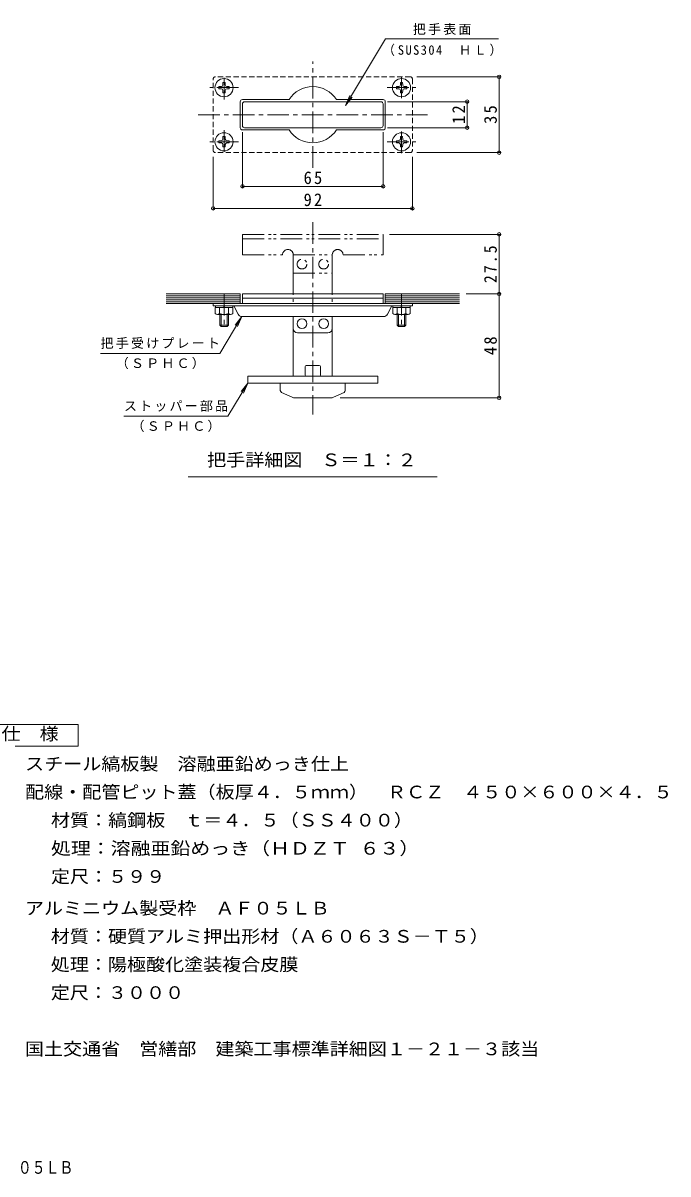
# Model space of a CAD drawing. Units: millimetres, scale not verified. Extents: x -295 to 372, y -275 to 256.
# Drawn here: x 74 to 372, y -275 to 256 of the extents above; entities that cross this region are included whole.
import ezdxf
from ezdxf.enums import TextEntityAlignment as Align

# ---------------------------------------------------------------- set-up
doc = ezdxf.new("R2010")
doc.units = ezdxf.units.MM
doc.header["$LTSCALE"] = 2
doc.header["$PDMODE"] = 32
doc.header["$PDSIZE"] = 1.6
for name, pattern in [('CHAIN1', [8, 5, -1, 1, -1]), ('DASHED1', [1.8, 1.2, -0.6]), ('DOUBLE_CHAIN1', [8.8, 5, -1, 0.6, -0.6, 0.6, -1])]:
    doc.linetypes.add(name, pattern=pattern)
for name, color, linetype, lineweight in [('D-0', 7, 'Continuous', 9), ('D-2', 3, 'Continuous', 9), ('D-4', 7, 'Continuous', 9), ('D-5', 7, 'Continuous', 9), ('D-A', 2, 'Continuous', 9)]:
    doc.layers.add(name, color=color, linetype=linetype, lineweight=lineweight)
doc.layers.add('F-4_F-4ﾚｲﾔ', color=2, linetype='Continuous')
doc.styles.add('ＭＳ ゴシック', font='')
doc.styles.get('ＭＳ ゴシック').set_extended_font_data('MS Gothic')

msp = doc.modelspace()

# ---------------------------------------------------------------- linework, layer by layer
at = {"layer": 'D-0', "color": 6, "linetype": 'CHAIN1'}
for p, q in [((208.161, 189.529), (208.161, 238.529)), ((155.161, 214.029), (261.161, 214.029)), ((208.161, 164.459), (208.161, 75.65)), ((167.161, 131.279), (167.161, 115.415)), ((249.161, 131.279), (249.161, 115.415))]:
    msp.add_line(p, q, dxfattribs=at)
at = {"layer": 'D-0', "color": 6, "linetype": 'DASHED1'}
for p, q in [((162.161, 197.529), (162.161, 230.529)), ((253.161, 231.529), (163.161, 231.529)), ((254.161, 230.529), (254.161, 197.529)), ((253.161, 196.529), (163.161, 196.529))]:
    msp.add_line(p, q, dxfattribs=at)
at = {"layer": 'D-0', "color": 3}
for p, q in [((175.661, 209.029), (175.661, 219.029)), ((239.661, 220.029), (176.661, 220.029)), ((240.661, 209.029), (240.661, 219.029)), ((239.661, 208.029), (176.661, 208.029)), ((175.661, 131.279), (240.661, 131.279)), ((240.661, 131.279), (240.661, 129.279))]:
    msp.add_line(p, q, dxfattribs=at)
at = {"layer": 'D-0', "color": 3, "linetype": 'DOUBLE_CHAIN1'}
for p, q in [((175.661, 158.779), (240.661, 158.779)), ((240.661, 158.779), (240.661, 156.779))]:
    msp.add_line(p, q, dxfattribs=at)
at = {"layer": 'D-0', "color": 4, "linetype": 'DOUBLE_CHAIN1'}
for p, q in [((175.661, 156.779), (175.661, 149.279)), ((240.661, 156.779), (240.661, 149.279)), ((175.661, 149.279), (194.161, 149.279)), ((199.161, 149.279), (199.161, 140.779)), ((199.161, 149.279), (217.162, 149.279)), ((217.162, 149.279), (217.162, 140.779)), ((222.161, 149.279), (240.661, 149.279)), ((199.161, 140.779), (217.162, 140.779))]:
    msp.add_line(p, q, dxfattribs=at)
at = {"layer": 'D-0', "color": 2, "linetype": 'DOUBLE_CHAIN1'}
for p, q in [((199.161, 140.779), (199.161, 126.779)), ((217.162, 140.779), (217.162, 126.779))]:
    msp.add_line(p, q, dxfattribs=at)
at = {"layer": 'D-0', "color": 4}
for p, q in [((175.661, 129.279), (175.661, 126.779)), ((240.661, 129.279), (240.661, 126.779)), ((199.161, 115.279), (199.161, 120.779)), ((217.162, 115.279), (217.162, 120.779)), ((215.162, 113.279), (201.161, 113.279))]:
    msp.add_line(p, q, dxfattribs=at)
at = {"layer": 'D-0', "color": 6}
for p, q in [((162.161, 126.779), (162.161, 125.779)), ((162.161, 126.779), (254.161, 126.779)), ((254.161, 125.779), (162.161, 125.779)), ((171.8, 125.502), (173.609, 121.884)), ((244.523, 125.502), (242.714, 121.884)), ((254.161, 126.779), (254.161, 125.779)), ((175.397, 120.779), (240.925, 120.779))]:
    msp.add_line(p, q, dxfattribs=at)
at = {"layer": 'D-0', "color": 2}
for p, q in [((199.161, 115.279), (199.161, 93.279)), ((217.162, 115.279), (217.162, 93.279)), ((204.662, 93.779), (204.662, 97.779)), ((211.162, 98.279), (205.161, 98.279)), ((211.662, 93.779), (211.662, 97.779)), ((211.162, 93.279), (205.161, 93.279)), ((193.161, 86.716), (193.161, 90.079)), ((198.558, 83.56), (193.739, 85.809)), ((217.765, 83.56), (222.584, 85.809)), ((223.162, 86.716), (223.162, 90.079)), ((216.496, 83.279), (199.827, 83.279))]:
    msp.add_line(p, q, dxfattribs=at)
at = {"layer": 'D-0'}
for p, q in [((178.161, 93.279), (238.161, 93.279)), ((238.161, 93.279), (238.161, 90.079))]:
    msp.add_line(p, q, dxfattribs=at)
at = {"layer": 'D-0', "color": 3, "linetype": 'DOUBLE_CHAIN1'}
msp.add_lwpolyline([(175.661, 158.779), (175.661, 156.779), (240.661, 156.779)], dxfattribs=at)
at = {"layer": 'D-0', "color": 3}
msp.add_lwpolyline([(175.661, 131.279), (175.661, 129.279), (240.661, 129.279)], dxfattribs=at)
at = {"layer": 'D-0'}
msp.add_lwpolyline([(178.161, 93.279), (178.161, 90.079), (238.161, 90.079)], dxfattribs=at)
at = {"layer": 'D-0', "color": 4, "linetype": 'DOUBLE_CHAIN1'}
for centre in [(203.161, 145.029), (213.162, 145.029)]:
    msp.add_circle(centre, 2.25, dxfattribs=at)
at = {"layer": 'D-0', "color": 4}
for centre in [(203.161, 117.529), (213.162, 117.529)]:
    msp.add_circle(centre, 2.25, dxfattribs=at)
at = {"layer": 'D-0', "color": 6, "linetype": 'DASHED1'}
for centre, start, end in [((163.161, 230.529), 90, 180), ((253.161, 230.529), 0, 90), ((163.161, 197.529), 180, 270), ((253.161, 197.529), 270, 0)]:
    msp.add_arc(centre, 1, start, end, dxfattribs=at)
at = {"layer": 'D-0', "color": 3}
for centre, start, end in [((176.661, 219.029), 90, 180), ((239.661, 219.029), 0, 90), ((176.661, 209.029), 180, 270), ((239.661, 209.029), 270, 0)]:
    msp.add_arc(centre, 1, start, end, dxfattribs=at)
at = {"layer": 'D-0', "color": 4, "linetype": 'DOUBLE_CHAIN1'}
for centre in [(196.661, 149.279), (219.662, 149.279)]:
    msp.add_arc(centre, 2.5, 0, 180, dxfattribs=at)
at = {"layer": 'D-0', "color": 6}
for centre, radius, start, end in [((171.352, 125.279), 0.5, 26.56569, 90), ((244.97, 125.279), 0.5, 90, 153.43431), ((175.397, 122.779), 2, 206.5649, 270), ((240.925, 122.779), 2, 270, 333.4351)]:
    msp.add_arc(centre, radius, start, end, dxfattribs=at)
at = {"layer": 'D-0', "color": 4}
for centre, start, end in [((201.161, 115.279), 180, 270), ((215.162, 115.279), 270, 0)]:
    msp.add_arc(centre, 2, start, end, dxfattribs=at)
at = {"layer": 'D-0', "color": 2}
for centre, radius, start, end in [((205.161, 97.779), 0.5, 90, 180), ((211.162, 97.779), 0.5, 0, 90), ((205.161, 93.779), 0.5, 180, 270), ((211.162, 93.779), 0.5, 270, 0), ((194.161, 86.716), 1, 180, 244.98311), ((222.161, 86.716), 1, 295.01689, 0), ((199.827, 86.279), 3, 244.983, 270), ((216.496, 86.279), 3, 270, 295.017)]:
    msp.add_arc(centre, radius, start, end, dxfattribs=at)
at = {"layer": 'D-2'}
for p, q in [((174.661, 220.029), (174.661, 208.029)), ((175.661, 221.029), (197.207, 221.029)), ((240.661, 221.029), (219.116, 221.029)), ((241.661, 220.029), (241.661, 208.029)), ((175.661, 207.029), (197.207, 207.029)), ((240.661, 207.029), (219.116, 207.029)), ((140.357, 130.379), (174.661, 130.379)), ((140.357, 129.479), (174.661, 129.479)), ((140.357, 128.579), (174.661, 128.579)), ((140.357, 127.679), (174.661, 127.679)), ((275.966, 130.379), (241.661, 130.379)), ((275.966, 129.479), (241.661, 129.479)), ((275.966, 128.579), (241.661, 128.579)), ((275.966, 127.679), (241.661, 127.679)), ((140.357, 126.779), (174.661, 126.779)), ((275.966, 126.779), (241.661, 126.779))]:
    msp.add_line(p, q, dxfattribs=at)
for points in [[(140.357, 131.279), (174.661, 131.279), (174.661, 126.779)], [(275.966, 131.279), (241.661, 131.279), (241.661, 126.779)]]:
    msp.add_lwpolyline(points, dxfattribs=at)
for centre, radius, start, end in [((208.161, 214.029), 13, 32.57892, 147.42107), ((175.661, 220.029), 1, 90, 180), ((240.661, 220.029), 1, 0, 90), ((175.661, 208.029), 1, 180, 270), ((240.661, 208.029), 1, 270, 0), ((208.161, 214.029), 13, 212.57893, 327.42108)]:
    msp.add_arc(centre, radius, start, end, dxfattribs=at)
at = {"layer": 'D-4'}
for p, q in [((256.161, 231.529), (294.831, 231.529)), ((294.231, 196.529), (294.231, 231.529)), ((242.661, 220.029), (280.046, 220.029)), ((279.446, 208.029), (279.446, 220.029)), ((242.661, 208.029), (280.046, 208.029)), ((175.661, 206.029), (175.661, 180.326)), ((240.661, 206.029), (240.661, 180.326)), ((162.161, 194.529), (162.161, 170.158)), ((254.161, 194.529), (254.161, 170.158)), ((256.161, 196.529), (294.831, 196.529)), ((175.661, 180.926), (240.661, 180.926)), ((162.161, 170.758), (254.161, 170.758)), ((243.661, 158.779), (294.831, 158.779)), ((294.231, 131.279), (294.231, 158.779)), ((278.966, 131.279), (294.831, 131.279)), ((294.231, 83.279), (294.231, 131.279)), ((220.765, 83.279), (294.831, 83.279))]:
    msp.add_line(p, q, dxfattribs=at)
for p in [(294.231, 231.529), (279.446, 220.029), (279.446, 208.029), (294.231, 196.529), (175.661, 180.926), (240.661, 180.926), (162.161, 170.758), (254.161, 170.758), (294.231, 158.779), (294.231, 131.279), (294.231, 83.279)]:
    msp.add_point(p, dxfattribs=at)
at = {"layer": 'D-5'}
for p, q in [((223.222, 218.286), (225.229, 222.865)), ((223.222, 218.286), (226.346, 222.189)), ((175.397, 120.779), (165.138, 103.819)), ((175.397, 120.779), (172.273, 116.875)), ((175.397, 120.779), (173.39, 116.199)), ((110.138, 103.819), (165.138, 103.819)), ((178.161, 90.079), (168.915, 74.794)), ((178.161, 90.079), (175.037, 86.175)), ((178.161, 90.079), (176.154, 85.499)), ((120.915, 74.794), (168.915, 74.794)), ((265.662, 46.757), (150.661, 46.757))]:
    msp.add_line(p, q, dxfattribs=at)
at = {"layer": 'D-5', "color": 2}
for p, q in [((54.841, -67.556), (99.841, -67.556)), ((99.841, -67.556), (99.841, -77.556)), ((99.841, -77.556), (54.841, -77.556))]:
    msp.add_line(p, q, dxfattribs=at)
at = {"layer": 'D-5'}
msp.add_lwpolyline([(223.222, 218.286), (241.814, 249.02), (293.978, 249.02)], dxfattribs=at)
at = {"layer": 'D-A'}
for p, q in [((166.663, 228.929), (166.643, 227.779)), ((166.663, 228.929), (167.66, 228.929)), ((167.66, 228.929), (167.68, 227.779)), ((248.663, 228.929), (248.643, 227.779)), ((248.663, 228.929), (249.66, 228.929)), ((249.66, 228.929), (249.68, 227.779)), ((164.761, 227.027), (165.912, 227.048)), ((165.912, 227.048), (166.411, 227.28)), ((165.912, 226.011), (166.411, 225.778)), ((166.643, 227.779), (166.411, 227.28)), ((166.643, 225.28), (166.411, 225.778)), ((166.663, 224.129), (166.643, 225.28)), ((166.663, 224.129), (167.66, 224.129)), ((167.66, 224.129), (167.68, 225.28)), ((167.68, 227.779), (167.912, 227.28)), ((167.68, 225.28), (167.912, 225.778)), ((168.411, 227.048), (167.912, 227.28)), ((168.411, 226.011), (167.912, 225.778)), ((169.562, 227.027), (168.411, 227.048)), ((169.562, 226.031), (168.411, 226.011)), ((169.562, 227.027), (169.562, 226.031)), ((246.761, 227.027), (247.912, 227.048)), ((247.912, 227.048), (248.411, 227.28)), ((247.912, 226.011), (248.411, 225.778)), ((248.643, 227.779), (248.411, 227.28)), ((248.643, 225.28), (248.411, 225.778)), ((248.663, 224.129), (248.643, 225.28)), ((248.663, 224.129), (249.66, 224.129)), ((249.66, 224.129), (249.68, 225.28)), ((249.68, 227.779), (249.912, 227.28)), ((249.68, 225.28), (249.912, 225.778)), ((250.411, 227.048), (249.912, 227.28)), ((250.411, 226.011), (249.912, 225.778)), ((251.562, 227.027), (250.411, 227.048)), ((251.562, 226.031), (250.411, 226.011)), ((251.562, 227.027), (251.562, 226.031)), ((164.761, 202.027), (165.912, 202.047)), ((165.912, 202.047), (166.411, 202.28)), ((166.643, 202.779), (166.411, 202.28)), ((166.663, 203.929), (166.643, 202.779)), ((166.663, 203.929), (167.66, 203.929)), ((167.66, 203.929), (167.68, 202.779)), ((167.68, 202.779), (167.912, 202.28)), ((168.411, 202.047), (167.912, 202.28)), ((169.562, 202.027), (168.411, 202.047)), ((169.562, 202.027), (169.562, 201.031)), ((246.761, 202.027), (247.912, 202.047)), ((247.912, 202.047), (248.411, 202.28)), ((248.643, 202.779), (248.411, 202.28)), ((248.663, 203.929), (248.643, 202.779)), ((248.663, 203.929), (249.66, 203.929)), ((249.66, 203.929), (249.68, 202.779)), ((249.68, 202.779), (249.912, 202.28)), ((250.411, 202.047), (249.912, 202.28)), ((251.562, 202.027), (250.411, 202.047)), ((251.562, 202.027), (251.562, 201.031)), ((165.912, 201.011), (166.411, 200.778)), ((166.643, 200.28), (166.411, 200.778)), ((166.663, 199.129), (166.643, 200.28)), ((166.663, 199.129), (167.66, 199.129)), ((167.66, 199.129), (167.68, 200.28)), ((167.68, 200.28), (167.912, 200.778)), ((168.411, 201.011), (167.912, 200.778)), ((169.562, 201.031), (168.411, 201.011)), ((247.912, 201.011), (248.411, 200.778)), ((248.643, 200.28), (248.411, 200.778)), ((248.663, 199.129), (248.643, 200.28)), ((248.663, 199.129), (249.66, 199.129)), ((249.66, 199.129), (249.68, 200.28)), ((249.68, 200.28), (249.912, 200.778)), ((250.411, 201.011), (249.912, 200.778)), ((251.562, 201.031), (250.411, 201.011)), ((163.112, 122.154), (163.112, 124.979)), ((163.112, 124.979), (171.211, 124.979)), ((163.161, 125.779), (163.161, 124.979)), ((165.132, 122.154), (165.132, 124.979)), ((166.424, 124.979), (167.805, 125.779)), ((169.191, 122.154), (169.191, 124.979)), ((171.161, 125.779), (171.161, 124.979)), ((171.211, 122.154), (171.211, 124.979)), ((245.111, 122.154), (245.111, 124.979)), ((245.111, 124.979), (253.211, 124.979)), ((245.161, 125.779), (245.161, 124.979)), ((247.132, 122.154), (247.132, 124.979)), ((248.424, 124.979), (249.805, 125.779)), ((251.191, 122.154), (251.191, 124.979)), ((253.161, 125.779), (253.161, 124.979)), ((253.211, 122.154), (253.211, 124.979)), ((164.122, 121.779), (170.201, 121.779)), ((165.161, 121.779), (165.161, 116.878)), ((165.761, 121.779), (165.761, 116.278)), ((168.561, 121.779), (168.561, 116.278)), ((169.161, 121.779), (169.161, 116.878)), ((246.122, 121.779), (252.201, 121.779)), ((247.161, 121.779), (247.161, 116.878)), ((247.761, 121.779), (247.761, 116.278)), ((250.561, 121.779), (250.561, 116.278)), ((251.161, 121.779), (251.161, 116.878)), ((165.761, 116.278), (165.161, 116.878)), ((247.761, 116.278), (247.161, 116.878))]:
    msp.add_line(p, q, dxfattribs=at)
at = {"layer": 'D-A', "linetype": 'CHAIN1'}
for p, q in [((167.162, 221.013), (167.162, 232.339)), ((249.161, 221.694), (249.161, 232.339)), ((173.778, 226.529), (160.61, 226.529)), ((242.546, 226.529), (255.713, 226.529)), ((167.162, 206.925), (167.162, 195.72)), ((249.161, 206.291), (249.161, 195.72)), ((173.778, 201.529), (160.61, 201.529)), ((242.546, 201.529), (255.713, 201.529))]:
    msp.add_line(p, q, dxfattribs=at)
at = {"layer": 'D-A'}
for points in [[(164.761, 227.027), (164.761, 226.031), (165.912, 226.011)], [(246.761, 227.027), (246.761, 226.031), (247.912, 226.011)], [(164.761, 202.027), (164.761, 201.031), (165.912, 201.011)], [(246.761, 202.027), (246.761, 201.031), (247.912, 201.011)], [(165.761, 116.278), (168.561, 116.278), (169.161, 116.878), (165.161, 116.878)], [(247.761, 116.278), (250.561, 116.278), (251.161, 116.878), (247.161, 116.878)]]:
    msp.add_lwpolyline(points, dxfattribs=at)
for centre in [(167.162, 226.529), (249.161, 226.529), (167.162, 201.529), (249.161, 201.529)]:
    msp.add_circle(centre, 4.2, dxfattribs=at)
for centre, radius, start, end in [((164.122, 123.327), 1.548, 229.24547, 310.75471), ((167.161, 127.453), 5.674, 249.04448, 290.95552), ((170.201, 123.326), 1.548, 229.24486, 310.75514), ((246.122, 123.327), 1.548, 229.24547, 310.75471), ((249.161, 127.453), 5.674, 249.04448, 290.95552), ((252.201, 123.326), 1.548, 229.24486, 310.75514)]:
    msp.add_arc(centre, radius, start, end, dxfattribs=at)

# ---------------------------------------------------------------- texts
at = {"layer": 'D-4', "color": 2, "char_height": 5.865, "attachment_point": 7, "rotation": 90, "style": 'ＭＳ ゴシック'}
for s, insert in [('\\T1.27;\\W0.95;12', (278.447, 209.779)), ('\\T1.27;\\W0.95;35', (293.231, 209.779)), ('\\T1.28;\\W0.9;27.5', (293.231, 136.279)), ('\\T1.27;\\W0.95;48', (293.231, 103.029))]:
    msp.add_mtext(s, dxfattribs=dict(at, insert=insert))
at = {"layer": 'D-4', "color": 2, "char_height": 5.865, "attachment_point": 7, "style": 'ＭＳ ゴシック'}
for s, insert in [('\\T1.27;\\W0.95;65', (203.911, 181.926)), ('\\T1.27;\\W0.95;92', (203.911, 171.758))]:
    msp.add_mtext(s, dxfattribs=dict(at, insert=insert))
at = {"layer": 'D-5', "color": 2, "style": 'ＭＳ ゴシック'}
for s, width, p in [('把手詳細図\u3000Ｓ＝１：２', 1.1, (159.347, 49.951)), ('仕\u3000様', 1.1, (64.341, -76.556)), ('スチール縞板製\u3000溶融亜鉛めっき仕上', 1.1, (75.259, -90.45)), ('配線・配管ピット蓋（板厚４．５ｍｍ）\u3000ＲＣＺ\u3000４５０×６００×４．５', 1.1, (75.259, -103.45)), ('材質：縞鋼板\u3000ｔ＝４．５（ＳＳ４００）', 1.1, (87.201, -116.45)), ('処理：溶融亜鉛めっき（ＨＤＺＴ ６３）', 1.15, (87.201, -129.45)), ('定尺：５９９', 1.1, (87.201, -142.45)), ('アルミニウム製受枠\u3000ＡＦ０５ＬＢ', 1.1, (75.169, -157.093)), ('材質：硬質アルミ押出形材（Ａ６０６３Ｓ－Ｔ５）', 1.1, (87.112, -170.093)), ('処理：陽極酸化塗装複合皮膜', 1.1, (87.112, -183.093)), ('定尺：３０００', 1.1, (87.112, -196.093)), ('国土交通省\u3000営繕部\u3000建築工事標準詳細図１－２１－３該当', 1.1, (75.169, -222.093))]:
    msp.add_text(s, height=5.865, dxfattribs=dict(at, width=width)).set_placement(p, align=Align.BOTTOM_LEFT)
at = {"layer": 'D-5', "char_height": 4.399, "attachment_point": 7, "style": 'ＭＳ ゴシック'}
for s, insert in [('\\T1.17;把手表面', (254.396, 250.851)), ('\\T1.24;\\W0.95;（SUS304\u3000ＨＬ）', (240.396, 241.147)), ('\\T1.17;把手受けプレート', (110.138, 105.874)), ('\\T1.17;（ＳＰＨＣ）', (117.138, 96.496)), ('\\T1.17;ストッパー部品', (120.915, 76.848)), ('\\T1.17;（ＳＰＨＣ）', (124.415, 67.471))]:
    msp.add_mtext(s, dxfattribs=dict(at, insert=insert))
at = {"layer": 'F-4_F-4ﾚｲﾔ', "style": 'ＭＳ ゴシック', "width": 0.8}
msp.add_text('ＲＣＺ\u3000４５０×６００×４．５＋ＡＦ０５ＬＢ', height=5.865, dxfattribs=at).set_placement((-43.251, -276.817), align=Align.BOTTOM_LEFT)

doc.saveas('drawing.dxf')
